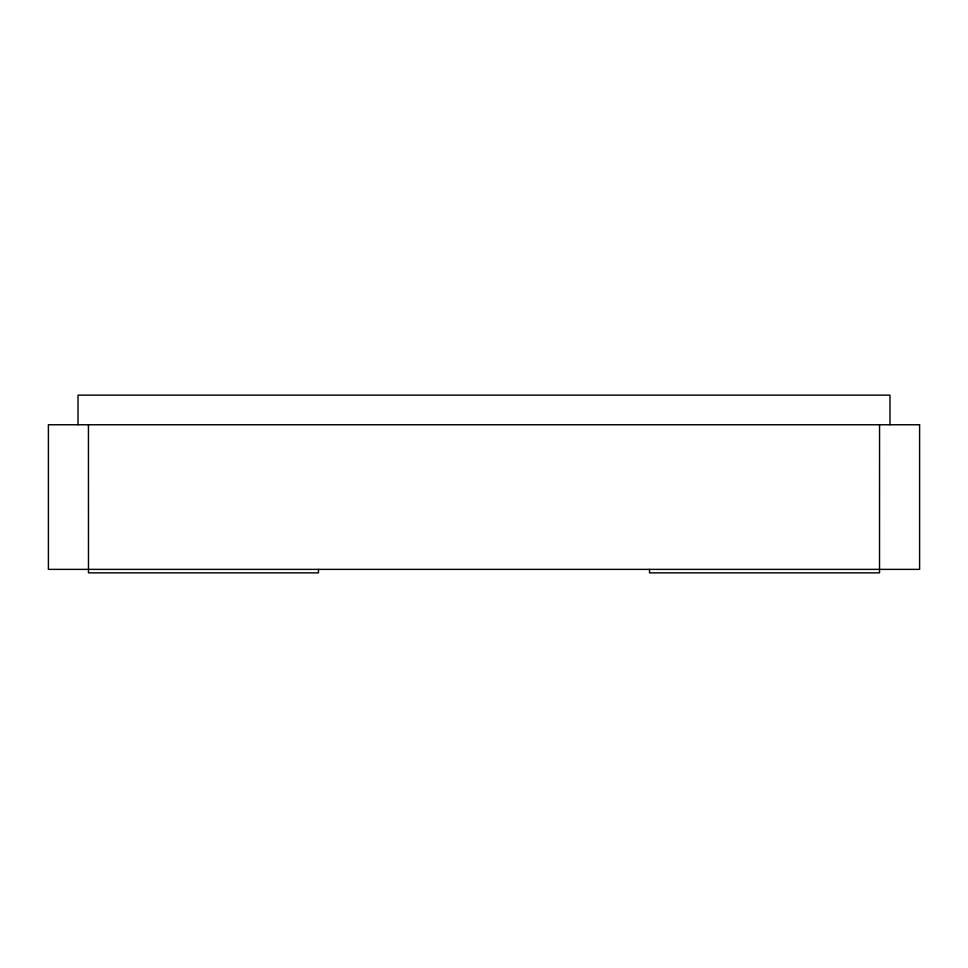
<?xml version="1.0" encoding="UTF-8"?>
<svg xmlns="http://www.w3.org/2000/svg" width="968" height="968" viewBox="0 0 968 968"><rect width="100%" height="100%" fill="white"/><g stroke="black" fill="none" stroke-linecap="round" stroke-linejoin="round"><path stroke-width="1.45" d="M889.979 424.758L889.979 395.138L78.021 395.138L78.021 424.758M879.561 424.758L879.525 572.862L649.528 572.862L649.528 569.378M318.472 569.378L318.472 572.862L88.475 572.862L88.439 424.758M919.6 424.758L48.4 424.758L48.4 569.378L919.6 569.378L919.6 424.758"/></g></svg>
